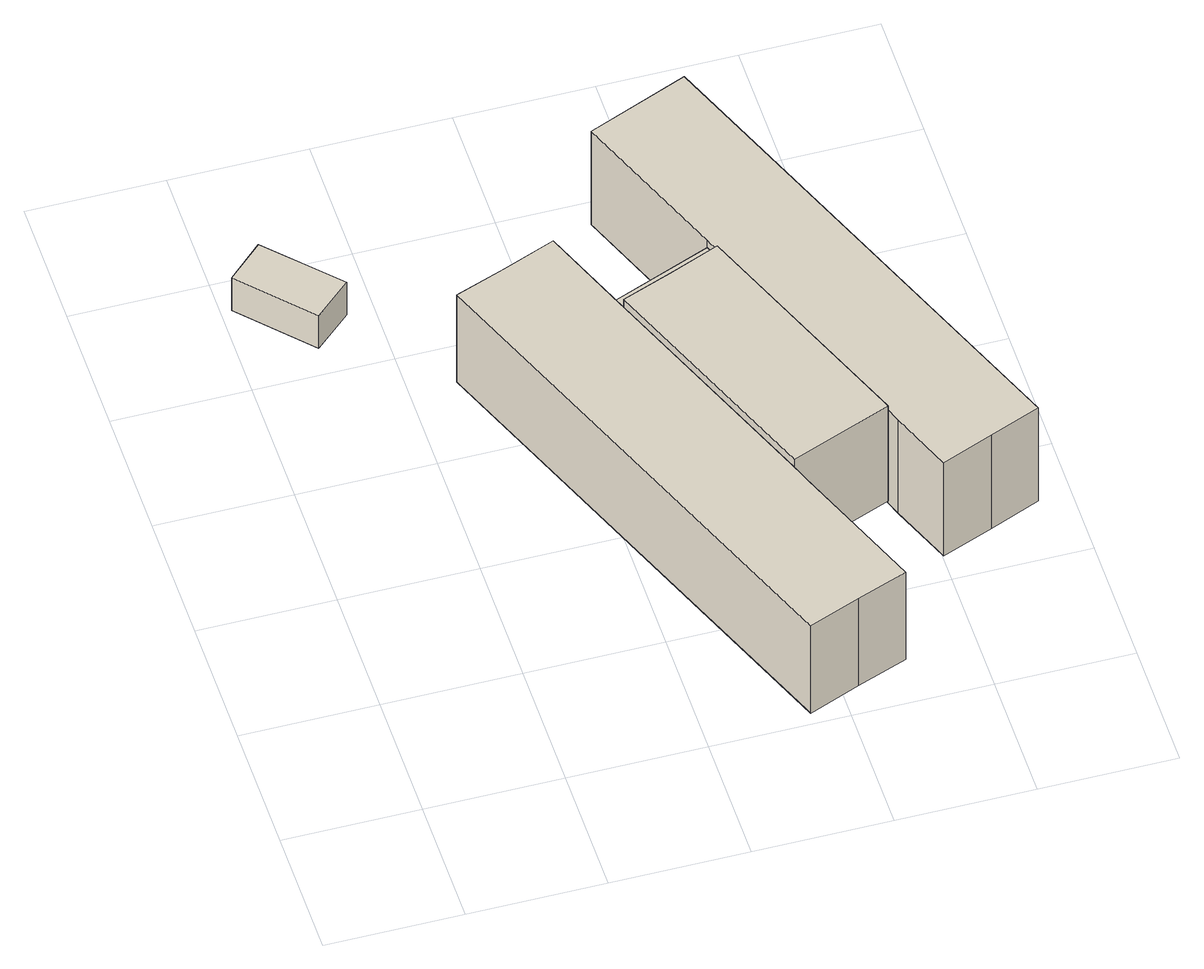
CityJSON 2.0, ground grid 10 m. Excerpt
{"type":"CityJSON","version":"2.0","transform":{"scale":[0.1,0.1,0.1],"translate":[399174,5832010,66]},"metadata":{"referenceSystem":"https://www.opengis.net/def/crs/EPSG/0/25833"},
"CityObjects":{
"building1":{"type":"Building","attributes":{"Gemeindeschluessel":"11000003","BezugspunktDach":"2200","function":"31001_2723","measuredHeight":3.21,"storeysAboveGround":1},"address":[{"country":"Germany","locality":"Berlin","thoroughfareNumber":"45 (2)","thoroughfareName":"Lindenberger Weg"}],"geometry":[{"type":"Solid","lod":"1","boundaries":[[[[0,1,2,3]],[[4,5,6,7]],[[4,7,3,2]],[[5,4,2,1]],[[6,5,1,0]],[[7,6,0,3]]]]}]},
"building2":{"type":"Building","attributes":{"Gemeindeschluessel":"11000003","BezugspunktDach":"2200","function":"51009_1610","measuredHeight":8.12,"storeysAboveGround":0},"address":[{"country":"Germany","locality":"Berlin"}],"geometry":[{"type":"Solid","lod":"1","boundaries":[[[[8,9,10,11]],[[12,13,14,15]],[[12,15,11,10]],[[13,12,10,9]],[[14,13,9,8]],[[15,14,8,11]]]]}]},
"building3":{"type":"Building","attributes":{"Gemeindeschluessel":"11000003","function":"31001_1010"},"address":[{"country":"Germany","locality":"Berlin","thoroughfareNumber":"45 (1)","thoroughfareName":"Lindenberger Weg"}],"children":["building3-1","building3-2","building3-3"]},
"building3-1":{"type":"BuildingPart","attributes":{"BezugspunktDach":"2200","measuredHeight":9.39,"storeysAboveGround":2},"parents":["building3"],"geometry":[{"type":"Solid","lod":"1","boundaries":[[[[16,17,18,19,20,21,22,23,24,25]],[[26,27,28,29,30,31,32,33,34,35]],[[26,35,25,24]],[[27,26,24,23]],[[28,27,23,22]],[[29,28,22,21]],[[31,30,20,19]],[[32,31,19,18]],[[33,32,18,17]],[[34,33,17,16]],[[35,34,16,25]],[[30,29,21,20]]]]}]},
"building3-2":{"type":"BuildingPart","attributes":{"BezugspunktDach":"2200","measuredHeight":10.43,"storeysAboveGround":2},"parents":["building3"],"geometry":[{"type":"MultiSurface","lod":"1","boundaries":[[[36,37,38,39,40]],[[41,42,43,30,29]],[[41,29,40,39]],[[42,41,39,38]],[[43,44,45,46,38,37]],[[30,43,37,36]],[[21,20,47,36,40]],[[42,46,45,44,43]],[[29,30,47,20,21]]]}]},
"building3-3":{"type":"BuildingPart","attributes":{"BezugspunktDach":"2200","measuredHeight":10.73,"storeysAboveGround":2},"parents":["building3"],"geometry":[{"type":"Solid","lod":"1","boundaries":[[[[48,45,44,49,50,51,52,53,54,55]],[[56,57,58,59,60,61,62,63,64,65]],[[56,65,55,54]],[[57,56,54,53]],[[58,57,53,52]],[[59,58,52,51]],[[60,59,51,50]],[[61,60,50,49]],[[62,61,49,44]],[[63,62,44,43,42,45]],[[64,63,45,48]],[[65,64,48,55]],[[45,42,43,44]]]]}]}
},
"vertices":[
[53,422,35],[80,446,35],[33,496,35],[7,472,35],[33,496,3],[80,446,3],[53,422,3],[7,472,3],
[237,323,86],[311,352,86],[307,362,86],[233,333,86],[307,362,5],[311,352,5],[237,323,5],[233,333,5],
[274,8,89],[312,23,89],[349,37,89],[309,139,89],[305,150,89],[237,323,89],[233,333,89],[209,395,89],[171,380,89],[133,366,89],[171,380,3],[209,395,3],[233,333,3],[237,323,3],[305,150,3],[309,139,3],[349,37,3],[312,23,3],[274,8,3],[133,366,3],
[305,150,97],[379,179,97],[311,352,97],[274,337,97],[237,323,97],[274,337,3],[311,352,3],[379,179,3],[379,179,93],[311,352,93],[311,352,33],[305,150,66],
[307,362,93],[383,168,93],[401,122,93],[439,137,93],[476,152,93],[335,510,93],[298,495,93],[261,480,93],[298,495,1],[335,510,1],[476,152,1],[439,137,1],[401,122,1],[383,168,1],[379,179,1],[311,352,1],[307,362,1],[261,480,1]
]}
